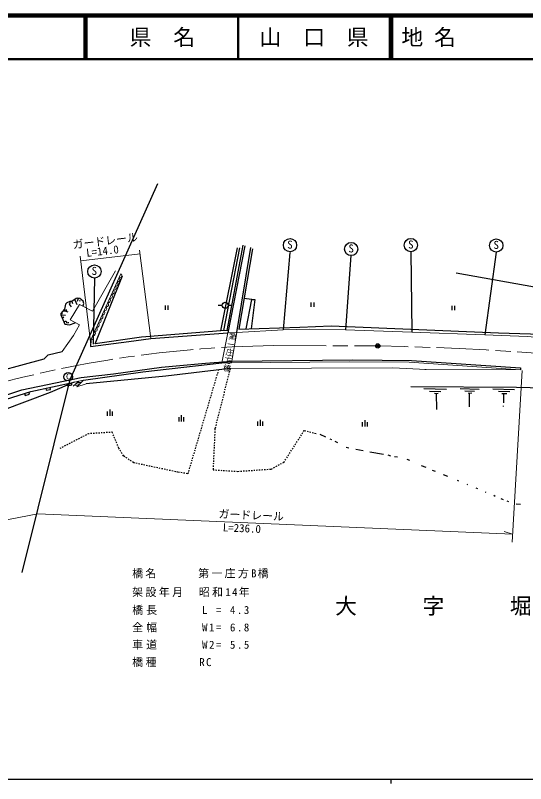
# Model space of a CAD drawing. Units: millimetres on the paper, with parts at other scales. Extents: x 40 to 680, y 20 to 380.
# Drawn here: x 281.9 to 398.8, y 204 to 380 of the extents above; entities that cross this region are included whole.
import ezdxf
from ezdxf.enums import TextEntityAlignment as Align

# ---------------------------------------------------------------- set-up
doc = ezdxf.new("R2010")
doc.units = ezdxf.units.MM
doc.header["$PDMODE"] = 32
doc.header["$PDSIZE"] = 0.5
doc.linetypes.add('CHAIN', pattern=[18.5, 12, -1.5, 3.5, -1.5])
for name, color, linetype, lineweight in [('M-BGD', 7, 'Continuous', 25), ('M-BMK', 2, 'CHAIN', 13), ('M-BMK-HTXT', 7, 'Continuous', 13), ('M-BMK-SRVR', 3, 'Continuous', 25), ('M-STR-HTXT', 7, 'Continuous', 13), ('M-STR-STRI', 1, 'Continuous', 13), ('M-TTL', 2, 'Continuous', 140), ('M-TTL-BAND', 7, 'Continuous', 25), ('M-TTL-LINE', 7, 'Continuous', 50)]:
    doc.layers.add(name, color=color, linetype=linetype, lineweight=lineweight)
doc.layers.add('M-TTL-TXT', color=7, linetype='Continuous')
doc.styles.add('@ＭＳ ゴシック', font='')
doc.styles.add('ＭＳ ゴシック', font='')
doc.styles.get('@ＭＳ ゴシック').set_extended_font_data('@MS Gothic')
doc.styles.get('ＭＳ ゴシック').set_extended_font_data('MS Gothic')

msp = doc.modelspace()

# ---------------------------------------------------------------- linework, layer by layer
at = {"layer": 'M-BGD'}
for p, q in [((330.469, 307.795), (334.173, 327.365)), ((333.326, 326.758), (329.658, 307.771)), ((334.543, 327.193), (330.659, 307.26)), ((332.707, 307.377), (335.929, 326.79)), ((344.789, 325.685), (343.265, 307.944)), ((372.56, 325.854), (372.814, 307.397)), ((392.118, 325.769), (389.495, 306.818)), ((358.805, 324.958), (357.574, 307.989)), ((382.944, 321.048), (417.243, 314.818)), ((300.085, 319.758), (299.746, 304.687)), ((295.852, 315.101), (294.92, 314.424)), ((296.19, 315.186), (295.852, 315.101)), ((296.36, 315.101), (296.106, 314.424)), ((296.698, 315.101), (296.19, 315.186)), ((297.46, 314.509), (296.698, 315.101)), ((293.396, 313.831), (293.227, 312.731)), ((293.735, 314.17), (293.396, 313.831)), ((294.412, 314.424), (293.735, 314.17)), ((294.412, 314.001), (294.243, 313.831)), ((294.243, 313.831), (294.751, 313.239)), ((294.92, 314.424), (294.412, 314.424)), ((294.412, 314.424), (294.412, 314.001)), ((294.92, 314.424), (295.005, 314.001)), ((295.598, 314.847), (296.021, 313.747)), ((296.698, 314.678), (296.614, 314.424)), ((297.63, 314.001), (297.46, 314.509)), ((297.46, 313.493), (297.63, 314.001)), ((316.241, 313.562), (316.241, 312.562)), ((316.991, 312.562), (316.991, 313.562)), ((328.418, 313.624), (329.332, 313.624)), ((330.712, 313.624), (331.625, 313.624)), ((349.624, 314.259), (349.624, 313.259)), ((350.374, 313.259), (350.374, 314.259)), ((381.916, 313.474), (381.916, 312.474)), ((382.666, 312.474), (382.666, 313.474)), ((293.227, 312.731), (292.38, 311.715)), ((292.38, 311.715), (292.38, 311.376)), ((292.38, 311.715), (292.719, 311.715)), ((292.804, 312.307), (293.312, 312.307)), ((293.227, 312.731), (293.312, 312.307)), ((293.312, 312.307), (293.989, 312.053)), ((293.566, 312.646), (293.65, 312.138)), ((292.38, 311.376), (293.312, 309.259)), ((292.38, 311.376), (293.396, 311.291)), ((293.058, 310.868), (292.719, 310.614)), ((293.142, 309.767), (293.396, 309.937)), ((293.396, 309.937), (293.566, 309.937)), ((293.566, 309.937), (293.735, 309.513)), ((293.312, 309.259), (294.328, 309.09)), ((294.074, 309.683), (294.074, 309.513)), ((294.328, 309.09), (295.682, 309.598)), ((311.154, 298.358), (329.243, 300.365)), ((297.568, 296.444), (311.154, 298.358)), ((328.149, 297.69), (328.064, 297.403)), ((328.319, 298.266), (328.234, 297.978)), ((328.477, 298.801), (328.404, 298.553)), ((330.848, 297.885), (330.775, 297.595)), ((330.995, 298.467), (330.921, 298.176)), ((331.159, 299.118), (331.068, 298.758)), ((294.89, 295.363), (294.785, 295.852)), ((327.64, 295.964), (327.555, 295.676)), ((327.81, 296.539), (327.725, 296.252)), ((327.98, 297.115), (327.895, 296.827)), ((330.408, 296.14), (330.334, 295.849)), ((330.554, 296.722), (330.481, 296.431)), ((330.701, 297.304), (330.628, 297.013)), ((288.918, 294.593), (289.023, 294.104)), ((289.023, 294.104), (290.001, 294.314)), ((290.001, 294.314), (289.896, 294.803)), ((293.807, 295.642), (293.912, 295.153)), ((293.912, 295.153), (294.89, 295.363)), ((327.131, 294.237), (327.046, 293.95)), ((327.3, 294.813), (327.216, 294.525)), ((327.47, 295.388), (327.385, 295.101)), ((329.967, 294.395), (329.894, 294.104)), ((330.114, 294.977), (330.041, 294.686)), ((330.261, 295.558), (330.188, 295.267)), ((396.774, 294.781), (372.56, 294.866)), ((375.523, 294.527), (380.688, 294.358)), ((376.793, 293.935), (379.418, 293.85)), ((383.82, 294.527), (388.223, 294.358)), ((384.921, 294.019), (387.122, 293.935)), ((391.356, 294.443), (396.266, 294.273)), ((392.626, 293.935), (395.25, 293.85)), ((404.31, 294.527), (396.774, 294.781)), ((284.066, 293.407), (284.217, 292.93)), ((284.217, 292.93), (285.17, 293.232)), ((285.17, 293.232), (285.019, 293.709)), ((326.621, 292.511), (326.536, 292.223)), ((326.791, 293.086), (326.706, 292.799)), ((326.961, 293.662), (326.876, 293.374)), ((329.527, 292.649), (329.454, 292.359)), ((329.674, 293.231), (329.601, 292.94)), ((329.821, 293.813), (329.747, 293.522)), ((377.978, 293.427), (378.317, 293.342)), ((378.317, 293.342), (378.825, 293.427)), ((378.317, 293.342), (378.402, 289.701)), ((385.683, 293.511), (385.937, 293.427)), ((385.937, 293.427), (386.53, 293.511)), ((385.937, 293.427), (385.937, 290.294)), ((393.388, 293.342), (394.573, 293.342)), ((393.811, 293.342), (393.811, 291.225)), ((326.112, 290.785), (326.027, 290.497)), ((326.282, 291.36), (326.197, 291.072)), ((326.452, 291.936), (326.367, 291.648)), ((329.087, 290.904), (329.014, 290.613)), ((329.234, 291.486), (329.16, 291.195)), ((329.38, 292.068), (329.307, 291.777)), ((393.726, 290.548), (393.726, 290.379)), ((303.089, 288.278), (303.089, 289.258)), ((303.649, 288.278), (303.649, 289.678)), ((304.209, 288.278), (304.209, 289.258)), ((325.603, 289.058), (325.518, 288.77)), ((325.772, 289.634), (325.688, 289.346)), ((325.942, 290.209), (325.857, 289.921)), ((328.647, 289.159), (328.573, 288.868)), ((328.794, 289.741), (328.72, 289.45)), ((328.94, 290.322), (328.867, 290.031)), ((319.44, 286.975), (319.44, 287.955)), ((320, 286.975), (320, 288.375)), ((320.56, 286.975), (320.56, 287.955)), ((325.093, 287.332), (325.008, 287.044)), ((325.263, 287.907), (325.178, 287.619)), ((325.433, 288.483), (325.348, 288.195)), ((328.207, 287.413), (328.133, 287.123)), ((328.353, 287.995), (328.28, 287.704)), ((328.5, 288.577), (328.427, 288.286)), ((337.509, 285.968), (337.509, 286.948)), ((338.069, 285.968), (338.069, 287.368)), ((338.629, 285.968), (338.629, 286.948)), ((362.062, 285.849), (362.062, 287.249)), ((324.584, 285.605), (324.499, 285.318)), ((324.754, 286.181), (324.669, 285.893)), ((324.924, 286.756), (324.839, 286.468)), ((327.675, 285.308), (327.658, 284.943)), ((327.766, 285.668), (327.675, 285.308)), ((327.913, 286.25), (327.84, 285.959)), ((328.06, 286.832), (327.986, 286.541)), ((361.502, 285.849), (361.502, 286.829)), ((362.622, 285.849), (362.622, 286.829)), ((297.686, 283.629), (297.42, 283.492)), ((298.22, 283.903), (297.953, 283.766)), ((298.706, 284.153), (298.487, 284.04)), ((298.872, 284.163), (298.706, 284.153)), ((299.47, 284.203), (299.171, 284.183)), ((300.069, 284.242), (299.77, 284.222)), ((300.668, 284.281), (300.369, 284.262)), ((301.267, 284.32), (300.967, 284.301)), ((301.865, 284.36), (301.566, 284.34)), ((302.464, 284.399), (302.165, 284.379)), ((303.063, 284.438), (302.763, 284.419)), ((303.661, 284.477), (303.362, 284.458)), ((304.127, 284.508), (303.961, 284.497)), ((304.25, 284.21), (304.127, 284.508)), ((304.48, 283.656), (304.365, 283.933)), ((304.71, 283.102), (304.595, 283.379)), ((324.075, 283.879), (323.99, 283.591)), ((324.244, 284.454), (324.159, 284.167)), ((324.414, 285.03), (324.329, 284.742)), ((327.588, 283.445), (327.573, 283.145)), ((327.616, 284.044), (327.602, 283.745)), ((327.644, 284.644), (327.63, 284.344)), ((347.019, 283.158), (347.181, 283.41)), ((347.343, 283.663), (347.505, 283.915)), ((347.667, 284.168), (347.829, 284.42)), ((347.992, 284.673), (348.114, 284.863)), ((348.114, 284.863), (348.467, 284.784)), ((348.76, 284.718), (349.052, 284.652)), ((349.345, 284.585), (349.638, 284.519)), ((349.93, 284.453), (350.223, 284.387)), ((350.516, 284.321), (350.869, 284.241)), ((351.732, 284.029), (353.002, 283.436)), ((293.95, 281.71), (293.683, 281.573)), ((294.484, 281.984), (294.217, 281.847)), ((295.018, 282.259), (294.751, 282.122)), ((295.551, 282.533), (295.285, 282.396)), ((296.085, 282.807), (295.818, 282.67)), ((296.619, 283.081), (296.352, 282.944)), ((297.153, 283.355), (296.886, 283.218)), ((304.939, 282.548), (304.824, 282.825)), ((305.169, 281.993), (305.054, 282.271)), ((305.399, 281.439), (305.284, 281.716)), ((323.565, 282.152), (323.48, 281.865)), ((323.735, 282.728), (323.65, 282.44)), ((323.905, 283.303), (323.82, 283.016)), ((327.503, 281.647), (327.489, 281.347)), ((327.531, 282.246), (327.517, 281.947)), ((327.559, 282.846), (327.545, 282.546)), ((346.047, 281.643), (346.209, 281.896)), ((346.371, 282.148), (346.533, 282.401)), ((346.695, 282.653), (346.857, 282.905)), ((354.018, 283.013), (354.356, 282.843)), ((355.118, 282.42), (355.711, 282.166)), ((292.349, 280.888), (292.13, 280.776)), ((292.883, 281.162), (292.616, 281.025)), ((293.416, 281.436), (293.15, 281.299)), ((305.637, 280.865), (305.514, 281.162)), ((305.785, 280.619), (305.637, 280.865)), ((306.093, 280.105), (305.939, 280.362)), ((306.402, 279.59), (306.248, 279.847)), ((322.886, 279.85), (322.801, 279.563)), ((323.056, 280.426), (322.971, 280.138)), ((323.226, 281.001), (323.141, 280.714)), ((323.395, 281.577), (323.311, 281.289)), ((327.418, 279.849), (327.404, 279.549)), ((327.446, 280.448), (327.432, 280.149)), ((327.474, 281.048), (327.46, 280.748)), ((344.75, 279.624), (344.912, 279.876)), ((345.074, 280.128), (345.236, 280.381)), ((345.398, 280.633), (345.56, 280.886)), ((345.723, 281.138), (345.885, 281.391)), ((357.743, 281.065), (358.336, 280.896)), ((359.944, 280.642), (361.638, 280.303)), ((363.162, 280.049), (366.294, 279.457)), ((306.704, 279.087), (306.556, 279.333)), ((307.03, 278.87), (306.704, 279.087)), ((307.529, 278.537), (307.279, 278.704)), ((308.028, 278.204), (307.778, 278.371)), ((322.377, 278.124), (322.292, 277.836)), ((322.547, 278.7), (322.462, 278.412)), ((322.716, 279.275), (322.631, 278.987)), ((327.361, 278.65), (327.347, 278.35)), ((327.39, 279.249), (327.376, 278.95)), ((343.778, 278.109), (343.94, 278.361)), ((344.102, 278.614), (344.264, 278.866)), ((344.426, 279.119), (344.588, 279.371)), ((367.31, 279.287), (367.903, 279.118)), ((368.834, 278.949), (369.512, 278.864)), ((371.628, 278.356), (372.221, 278.102)), ((308.527, 277.872), (308.278, 278.038)), ((309.103, 277.488), (308.777, 277.705)), ((309.282, 277.45), (309.103, 277.488)), ((309.869, 277.325), (309.575, 277.387)), ((310.456, 277.2), (310.162, 277.263)), ((311.042, 277.076), (310.749, 277.138)), ((311.629, 276.951), (311.336, 277.014)), ((312.216, 276.827), (311.923, 276.889)), ((312.803, 276.702), (312.51, 276.764)), ((313.39, 276.577), (313.097, 276.64)), ((313.977, 276.453), (313.684, 276.515)), ((314.564, 276.328), (314.27, 276.39)), ((321.867, 276.398), (321.783, 276.11)), ((322.037, 276.973), (321.952, 276.685)), ((322.207, 277.549), (322.122, 277.261)), ((327.277, 276.852), (327.262, 276.552)), ((327.305, 277.451), (327.291, 277.152)), ((327.333, 278.051), (327.319, 277.751)), ((341.105, 276.363), (341.368, 276.507)), ((341.632, 276.65), (341.895, 276.794)), ((342.159, 276.938), (342.422, 277.081)), ((342.685, 277.225), (342.949, 277.369)), ((343.212, 277.512), (343.493, 277.666)), ((343.493, 277.666), (343.616, 277.856)), ((374.93, 276.917), (375.946, 276.493)), ((315.151, 276.203), (314.857, 276.266)), ((315.738, 276.079), (315.444, 276.141)), ((316.325, 275.954), (316.031, 276.016)), ((316.912, 275.829), (316.618, 275.892)), ((317.498, 275.705), (317.205, 275.767)), ((318.085, 275.58), (317.792, 275.642)), ((318.672, 275.455), (318.379, 275.518)), ((319.145, 275.355), (318.966, 275.393)), ((319.558, 275.291), (319.145, 275.355)), ((320.152, 275.2), (319.855, 275.246)), ((320.745, 275.109), (320.448, 275.155)), ((321.455, 275), (321.041, 275.063)), ((321.528, 275.247), (321.455, 275)), ((321.698, 275.822), (321.613, 275.534)), ((327.248, 276.253), (327.231, 275.888)), ((327.231, 275.888), (327.485, 275.872)), ((327.785, 275.853), (328.084, 275.834)), ((328.384, 275.815), (328.683, 275.796)), ((328.982, 275.777), (329.282, 275.758)), ((329.581, 275.739), (329.881, 275.72)), ((330.18, 275.701), (330.479, 275.682)), ((330.779, 275.663), (331.078, 275.644)), ((331.378, 275.625), (331.677, 275.606)), ((331.976, 275.587), (332.276, 275.568)), ((332.575, 275.549), (332.83, 275.533)), ((332.83, 275.533), (333.253, 275.562)), ((333.553, 275.583), (333.852, 275.603)), ((334.151, 275.624), (334.45, 275.645)), ((334.75, 275.665), (335.049, 275.686)), ((335.348, 275.706), (335.648, 275.727)), ((335.947, 275.748), (336.246, 275.768)), ((336.545, 275.789), (336.845, 275.81)), ((337.144, 275.83), (337.443, 275.851)), ((337.743, 275.872), (338.042, 275.892)), ((338.341, 275.913), (338.64, 275.934)), ((338.94, 275.954), (339.239, 275.975)), ((339.538, 275.995), (339.838, 276.016)), ((340.137, 276.037), (340.561, 276.066)), ((340.561, 276.066), (340.842, 276.219)), ((377.47, 275.816), (378.148, 275.562)), ((379.926, 274.8), (380.942, 274.461)), ((383.143, 273.53), (383.482, 273.361)), ((385.344, 272.599), (385.514, 272.514)), ((387.461, 271.752), (387.8, 271.583)), ((389.578, 270.821), (389.747, 270.736)), ((391.525, 270.059), (391.864, 269.889)), ((393.134, 269.297), (393.726, 269.127)), ((394.573, 268.789), (394.912, 268.619)), ((396.69, 268.111), (397.706, 268.027))]:
    msp.add_line(p, q, dxfattribs=at)
for points in [[(283.49, 252.363), (294.519, 296.584), (314.563, 341.517)], [(330.765, 307.803), (329.049, 307.754), (332.8, 326.732)], [(336.268, 326.511), (333.141, 308.139), (347.14, 308.54), (354.306, 308.843), (392.616, 307.276), (404.886, 306.881), (421.008, 304.954)], [(329.049, 307.754), (310.839, 306.316), (300.228, 304.789), (306.469, 320.298)], [(334.79, 308.186), (336.106, 314.936), (334.326, 315.104)], [(336.106, 314.936), (336.235, 314.924), (336.796, 314.924), (335.98, 308.221)], [(299.237, 305.696), (299.178, 304.152), (307.917, 305.263), (312.954, 305.957), (330.659, 307.26)], [(224.928, 283.748), (240.996, 287.888), (248.282, 290.021), (251.718, 291.857), (273.309, 297.222), (288.544, 301.29), (289.492, 302.198), (292.694, 302.973)], [(166.063, 256.508), (166.582, 270.334), (168.174, 272.16), (176.093, 272.268), (184.887, 270.846), (193.708, 270.162), (196.868, 270.504), (210.059, 272.216), (228.463, 275.954), (283.401, 294.188), (297.027, 297.032), (304.412, 297.9), (315.431, 299.441), (325.502, 300.349), (331.514, 300.814), (359.268, 301.093), (372.699, 300.946), (397.701, 299.284), (397.677, 298.832)], [(331.159, 299.118), (316.403, 297.37), (298.168, 295.601)], [(295.399, 295.983), (289.954, 293.631), (250.499, 278.806), (238.591, 274.659), (227.809, 271.223), (208.141, 266.779), (194.337, 265.18), (190.723, 265.061), (166.467, 267.265)], [(166.563, 269.823), (168.282, 271.754), (176.017, 271.871), (184.785, 270.4), (193.796, 269.792), (208.981, 271.423), (229.795, 275.53), (265.301, 287.458), (285.483, 293.856), (295.399, 295.983)]]:
    msp.add_lwpolyline(points, dxfattribs=at)
for centre, radius in [((344.867, 327.353), 1.517), ((358.888, 326.473), 1.517), ((372.56, 327.371), 1.517), ((392.118, 327.287), 1.517), ((300.049, 321.324), 1.517), ((330.014, 313.588), 0.683), ((294.046, 297.224), 0.971)]:
    msp.add_circle(centre, radius, dxfattribs=at)
at = {"layer": 'M-BMK'}
msp.add_line((341.148, 304.349), (364.96, 304.263), dxfattribs=at)
for centre, radius, start, end in [((344.553, 45.844), 258.527, 90.75457, 107.69916), ((353.688, -338.633), 642.995, 80.13009, 88.99556)]:
    msp.add_arc(centre, radius, start, end, dxfattribs=at)
at = {"layer": 'M-BMK-HTXT'}
for p, q in [((299.237, 305.696), (306.123, 320.814)), ((299.627, 312.241), (304.85, 321.483)), ((397.677, 298.832), (375.736, 298.842)), ((296.457, 296.208), (295.227, 295.024)), ((296.158, 295.92), (297.041, 295.917)), ((295.466, 295.254), (296.269, 295.145))]:
    msp.add_line(p, q, dxfattribs=at)
for points in [[(299.627, 312.241), (296.674, 313.772), (294.515, 310.262), (296.657, 309.138), (295.292, 306.641), (292.694, 302.973)], [(420.989, 304.264), (420.71, 304.248), (402.956, 306.136), (399.184, 306.43), (389.495, 306.818), (372.814, 307.397), (357.574, 307.989), (349.408, 308.096), (343.265, 307.944), (332.707, 307.377)], [(331.159, 299.118), (368.403, 299.276), (376.052, 298.842)], [(397.677, 298.832), (372.197, 300.539), (358.387, 300.653), (331.444, 300.413)], [(295.399, 295.983), (297.568, 296.444), (296.023, 294.899), (298.168, 295.601)], [(295.796, 295.571), (295.922, 295.562), (296.624, 295.5)]]:
    msp.add_lwpolyline(points, dxfattribs=at)
for centre in [(305.783, 320.399), (304.922, 318.509), (305.353, 319.454), (304.062, 316.619), (304.492, 317.564), (303.201, 314.729), (303.631, 315.674), (302.77, 313.785), (301.91, 311.895), (302.34, 312.84), (301.049, 310.005), (301.479, 310.95), (300.188, 308.115), (300.618, 309.06), (299.327, 306.225), (299.758, 307.17)]:
    msp.add_arc(centre, 0.537, 260.28222, 50.73885, dxfattribs=at)
at = {"layer": 'M-BMK-SRVR'}
msp.add_circle((364.96, 304.263), 0.5, dxfattribs=at)
msp.add_point((364.96, 304.263), dxfattribs=at)
at = {"layer": 'M-STR-HTXT'}
for p, q in [((310.414, 326.193), (312.954, 305.957)), ((296.773, 324.814), (299.238, 304.603)), ((310.522, 325.339), (296.911, 323.733)), ((398.044, 298.676), (395.758, 259.306)), ((287.131, 265.825), (168.082, 242.525)), ((287.131, 265.825), (395.867, 261.17)), ((395.867, 261.17), (393.959, 261.77))]:
    msp.add_line(p, q, dxfattribs=at)
at = {"layer": 'M-STR-STRI'}
for p, q in [((329.243, 300.365), (330.659, 307.26)), ((330.659, 307.26), (332.707, 307.377)), ((332.707, 307.377), (331.444, 300.413)), ((329.243, 300.365), (331.444, 300.413))]:
    msp.add_line(p, q, dxfattribs=at)
at = {"layer": 'M-TTL'}
msp.add_line((680, 380), (40, 380), dxfattribs=at)
at = {"layer": 'M-TTL-BAND'}
for p, q in [((40, 205), (579, 205)), ((368, 205), (368, 204))]:
    msp.add_line(p, q, dxfattribs=at)
at = {"layer": 'M-TTL-LINE'}
for p, q in [((297.75, 380), (297.75, 370)), ((298.25, 380), (298.25, 370)), ((333, 380), (333, 370)), ((367.75, 380), (367.75, 370)), ((368.25, 380), (368.25, 370)), ((40, 370), (680, 370))]:
    msp.add_line(p, q, dxfattribs=at)

# ---------------------------------------------------------------- texts
at = {"layer": 'M-BGD', "style": 'ＭＳ ゴシック'}
for s, height, p in [('S', 1.833, (344.232, 326.016)), ('S', 1.833, (358.253, 325.137)), ('S', 1.833, (371.925, 326.034)), ('S', 1.833, (391.483, 325.95)), ('S', 1.833, (299.414, 319.987)), ('C', 1.32, (293.555, 296.22))]:
    msp.add_text(s, height=height, dxfattribs=at).set_placement(p, align=Align.BOTTOM_LEFT)
at = {"layer": 'M-BGD', "style": '@ＭＳ ゴシック'}
msp.add_text('第一庄方橋', height=1.32, rotation=259.801, dxfattribs=at).set_placement((330.814, 307.542), align=Align.BOTTOM_LEFT)
at = {"layer": 'M-BMK-HTXT', "style": 'ＭＳ ゴシック'}
msp.add_text('大\u3000\u3000\u3000字\u3000\u3000\u3000堀', height=3.666, dxfattribs=at).set_placement((355.202, 241.77), align=Align.BOTTOM_LEFT)
at = {"layer": 'M-STR-HTXT', "style": 'ＭＳ ゴシック'}
for s, rotation, p in [('ガードレール', 6.905, (295.258, 325.977)), ('L=14.0', 6.687, (298.361, 324.116)), ('ガードレール', 357.549, (328.42, 264.346)), ('L=236.0', 357.315, (329.411, 261.261))]:
    msp.add_text(s, height=1.833, rotation=rotation, dxfattribs=at).set_placement(p, align=Align.BOTTOM_LEFT)
at = {"layer": 'M-STR-HTXT', "char_height": 1.833, "attachment_point": 7, "style": 'ＭＳ ゴシック'}
for s, insert in [('\\T1.21;橋名\u3000\u3000\u3000第一庄方B橋', (308.716, 251.046)), ('\\T1.22;架設年月\u3000昭和14年', (308.716, 246.75)), ('\\T1.28;橋長\u3000\u3000\u3000L\\~=\\~4.3', (308.716, 242.652)), ('\\T1.28;全幅\u3000\u3000\u3000W1=\\~6.8', (308.716, 238.672)), ('\\T1.28;車道\u3000\u3000\u3000W2=\\~5.5', (308.716, 234.692)), ('\\T1.23;橋種\u3000\u3000\u3000RC', (308.716, 230.712))]:
    msp.add_mtext(s, dxfattribs=dict(at, insert=insert))
at = {"layer": 'M-TTL-TXT', "style": 'ＭＳ ゴシック'}
for s, p in [('県\u3000名', (315.625, 375)), ('山\u3000口\u3000県', (350.375, 375))]:
    msp.add_text(s, height=3.666, dxfattribs=at).set_placement(p, align=Align.MIDDLE_CENTER)
msp.add_text('地 名', height=3.666, dxfattribs=at).set_placement((370.38, 375), align=Align.MIDDLE_LEFT)

doc.saveas('drawing.dxf')
